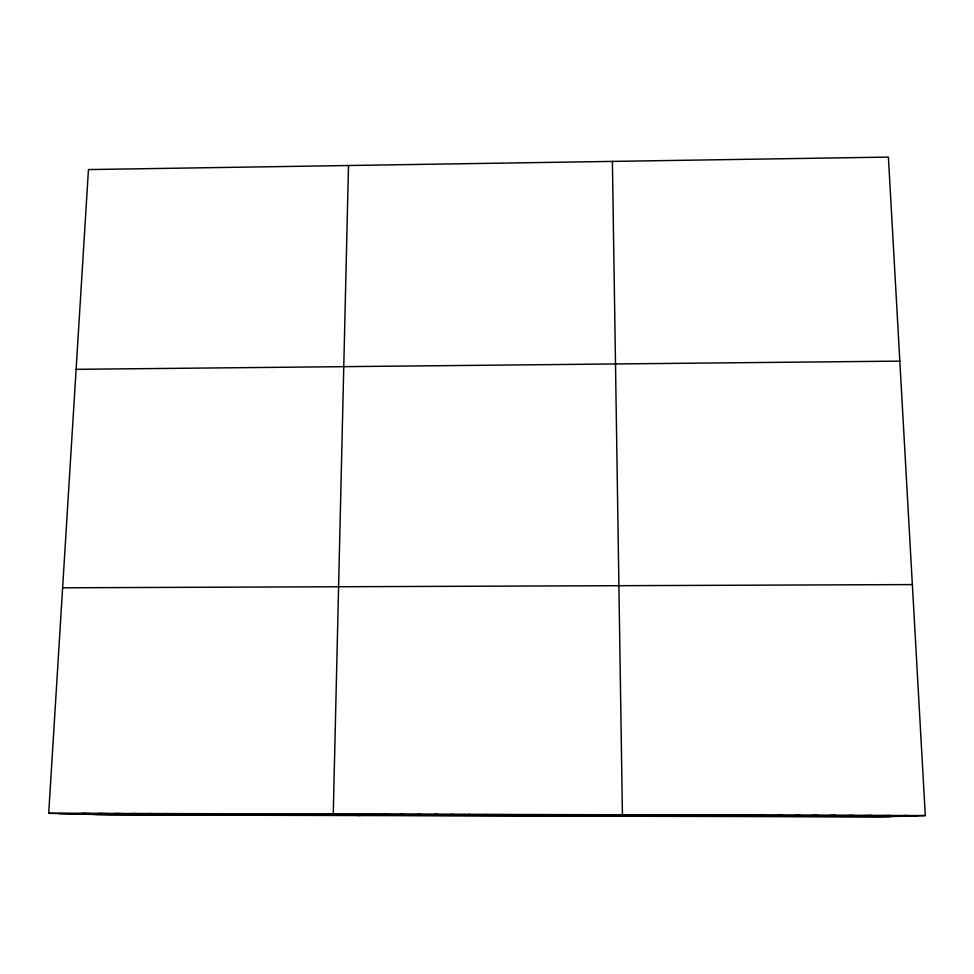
<?xml version="1.0" encoding="UTF-8"?>
<svg xmlns="http://www.w3.org/2000/svg" width="974" height="974" viewBox="0 0 974 974"><rect width="100%" height="100%" fill="white"/><g stroke="black" fill="none" stroke-linecap="round" stroke-linejoin="round"><path stroke-width="1.46" d="M348.497 165.519L333.254 814.033L360.441 815.542M48.7 813.29L88.451 169.573L888.398 157.094L925.3 815.567L879.303 816.906L110.305 814.885L48.7 813.29L925.3 815.567M587.456 814.934L588.15 814.69M604.221 814.982L605.28 814.739M614.119 816.212L622.423 814.775L612.39 161.404M638.311 815.068L640.101 814.824M655.624 815.116L657.791 814.873M672.961 815.153L675.493 814.909M690.322 815.201L693.232 814.958M707.684 815.25L710.971 815.007M725.082 815.287L728.735 815.055M742.48 815.335L746.522 815.104M759.903 815.384L764.322 815.141M777.337 815.433L782.134 815.189M794.796 815.469L799.971 815.238M812.267 815.518L817.819 815.287M829.751 815.567L835.692 815.335M847.258 815.603L853.577 815.372M864.778 815.652L871.474 815.421M882.322 815.701L889.396 815.469M899.879 815.749L907.342 815.518M76.118 369.329L899.83 361.123M62.628 587.797L912.358 584.583M59.183 813.558L917.447 815.786M77.311 814.033L903.909 816.188M94.648 814.483L890.966 816.565M98.581 813.424L108.053 813.692M81.938 813.375L91.751 813.643M115.249 813.46L124.368 813.728M131.916 813.509L140.706 813.777M148.608 813.546L157.045 813.814M165.312 813.594L173.409 813.862M182.041 813.643L189.796 813.899M198.781 813.68L206.184 813.947M215.534 813.728L222.596 813.984M232.299 813.765L239.02 814.033M249.088 813.814L255.456 814.069M265.89 813.85L271.916 814.118M282.704 813.899L288.377 814.154M299.542 813.947L304.862 814.203M316.38 813.984L321.371 814.24M350.129 814.069L354.414 814.325M367.028 814.118L370.96 814.374M383.939 814.154L387.518 814.41M400.874 814.203L404.1 814.459M417.809 814.252L420.683 814.508M434.781 814.288L437.289 814.544M451.753 814.337L453.921 814.593M468.75 814.386L470.552 814.629M485.758 814.422L487.207 814.678M502.779 814.471L503.887 814.714M519.824 814.508L520.566 814.763"/></g></svg>
